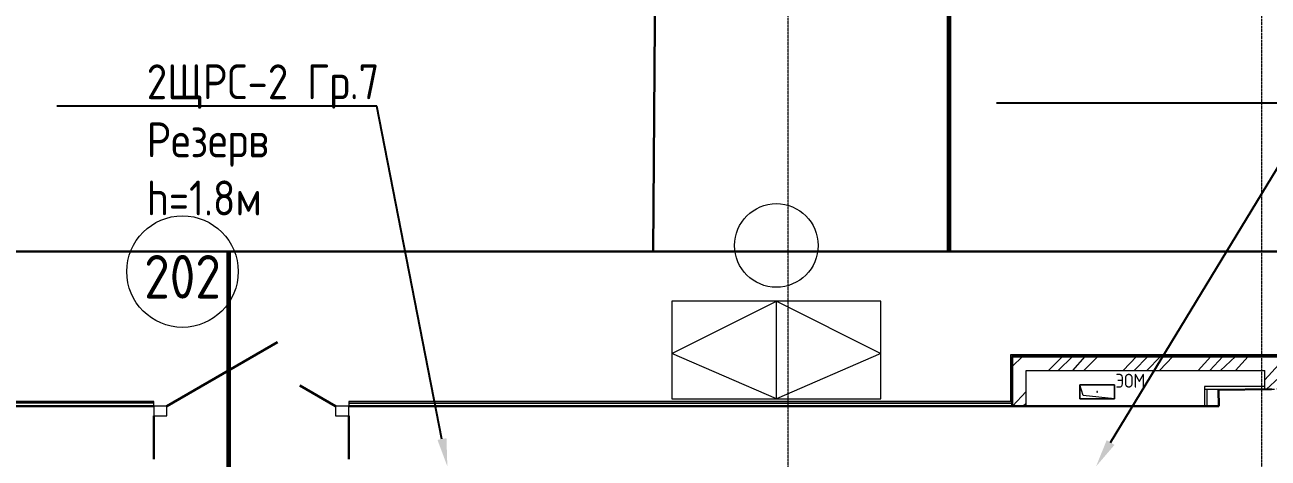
# Model space of a CAD drawing. Header units: millimetres. Extents: x -32 to 417638015, y -35 to 175284279.
# Drawn here: x 416918799 to 416927721, y 175240054 to 175243161 of the extents above; entities that cross this region are included whole.
import ezdxf
from ezdxf import colors
from ezdxf.entities.mleader import LeaderData, LeaderLine
from ezdxf.math import Vec2, Vec3

# ---------------------------------------------------------------- set-up
doc = ezdxf.new("R2010")
doc.units = ezdxf.units.MM
doc.linetypes.add('ADSK_Линия сетки', pattern=[25, 20, -2.5, 0, -2.5])
for name, color, linetype, lineweight in [('_ЭМ_гофра', 5, 'Continuous', 60), ('_ЭМ_ТХобщее_слой', 7, 'Continuous', 30), ('Аннотация', 7, 'Continuous', 18), ('Двери', 7, 'Continuous', 9), ('Обобщенные модели', 7, 'Continuous', 18), ('Оси', 253, 'Continuous', 9), ('Стены несущие', 7, 'Continuous', 30), ('Стены отделка', 7, 'Continuous', 30), ('Стены штриховка', 7, 'Continuous', 9), ('ТХ', 5, 'Continuous', 0), ('ШТРИХОВКА', 252, 'Continuous', 15), ('ЭМ_Лоток 1_2', 162, 'Continuous', 30)]:
    doc.layers.add(name, color=color, linetype=linetype, lineweight=lineweight)
doc.layers.add('_ЭМ_Надписи', color=7, linetype='Continuous')
doc.layers.add('ЭОМ_Лотки рабочие', color=5, linetype='Continuous')
doc.layers.add('Линии', color=7, linetype='Continuous', lineweight=9, true_color=0x00a600)
doc.styles.add('GOST Common', font='GOST_Common.ttf', dxfattribs={"width": 0.9, "height": 349.9999999999996})
doc.styles.add('GOST Common_5', font='GOST_Common.ttf', dxfattribs={"width": 0.9, "height": 200})
doc.styles.add('ЭОМ', font='isocpeur.ttf', dxfattribs={"width": 0.85, "height": 250})
doc.linetypes.add('Cable in the tray', pattern='A,5,[130,ltypeshp.shx,S=1,R=0,X=0,Y=0],1.5,[130,ltypeshp.shx,S=1.5,R=90,X=0,Y=-1],1,[130,ltypeshp.shx,S=1,R=0,X=0.5,Y=0],5', length=12.5)

# ---------------------------------------------------------------- blocks, each defined once
blk = doc.blocks.new('Тх 2 этаж')
at = {"layer": 'ТХ', "color": 252, "lineweight": 0, "true_color": 0x939598}
blk.add_lwpolyline([(43991.35518944607, 6793.25093109213), (45491.35518944607, 6793.25093109213), (45491.35518944607, 7493.25093109213), (43991.35518944607, 7493.25093109213), (43991.35518944607, 6793.25093109213), (44741.35518944607, 6793.25093109213), (44741.35518944607, 7493.25093109213), (45491.35518944607, 7118.25093109213), (44741.35518944607, 6793.25093109213), (43991.35518944607, 7118.25093109213), (44741.35518944607, 7493.25093109213)], dxfattribs=at)
blk.add_circle((44741.35518944607, 7893.25093109213), 300, dxfattribs=at)
blk = doc.blocks.new('План 2 этажа')
h = blk.add_hatch()
h.set_pattern_fill('ANSI34', color=8, scale=20)
h.set_pattern_definition([(45, (686.3573730537319, 338.699590410115), (-269.4076836320746, 269.4076836320746), []), (45, (776.1599730537273, 338.699590410115), (-269.4076836320746, 269.4076836320746), []), (45, (865.9625730537227, 338.699590410115), (-269.4076836320746, 269.4076836320746), []), (45, (955.7653730537277, 338.699590410115), (-269.4076836320746, 269.4076836320746), [])])
h.paths.add_polyline_path([(42535.92272609222, 9422.044192953355), (40744.4878665476, 9422.044192953384), (40744.4878665476, 9066.341918496753), (40844.48786654766, 9066.34191849675), (40844.48786654766, 9322.04419295337), (42535.92272609222, 9322.044192953435)])
h.paths.add_polyline_path([(42656.92955357162, 9422.044192953355), (42535.92272609222, 9422.044192953355), (42535.92272609222, 9322.044192953435), (42556.92955357162, 9322.044192953435), (42556.92955357162, 9186.462795918487), (42656.92955357162, 9187.441863568827)])
at = {"layer": 'Двери', "color": 8, "lineweight": 30}
for p, q in [((34678.55787897709, 9066.341918495822), (35470.97112343985, 9523.841918495822)), ((35888.55787897709, 9066.341918495822), (35633.08038486067, 9213.841918495822))]:
    blk.add_line(p, q, dxfattribs=at)
at = {"layer": 'Двери', "color": 8}
for p, q in [((34583.55787897709, 9066.341918495822), (34583.55787897709, 8996.341918495826)), ((34678.55787897709, 9066.341918495822), (34583.55787897709, 9066.341918495822)), ((34678.55787897709, 8996.341918495826), (34678.55787897709, 9066.341918495822)), ((35888.55787897709, 9066.341918495822), (35888.55787897709, 8996.341918495826)), ((35983.55787897709, 9066.341918495822), (35888.55787897709, 9066.341918495822)), ((35983.55787897709, 8996.341918495826), (35983.55787897709, 9066.341918495822)), ((34583.55787897709, 8996.341918495826), (34678.55787897709, 8996.341918495826)), ((35888.55787897709, 8996.341918495826), (35983.55787897709, 8996.341918495826))]:
    blk.add_line(p, q, dxfattribs=at)
at = {"layer": 'Линии', "color": 8}
blk.add_circle((34790.114574312, 10030.80012245203), 400, dxfattribs=at)
at = {"layer": 'Обобщенные модели', "color": 8}
for p, q in [((41228.5735663306, 9218.341918496759), (41478.5735663306, 9218.341918496757)), ((41228.5735663306, 9118.341918496759), (41228.5735663306, 9218.341918496759)), ((41253.5735663306, 9143.341918496752), (41228.5735663306, 9218.341918496759)), ((41228.5735663306, 9218.341918496759), (41228.5735663306, 9118.341918496759)), ((41478.5735663306, 9218.341918496757), (41228.5735663306, 9218.341918496759)), ((41478.5735663306, 9218.341918496757), (41478.5735663306, 9118.341918496757)), ((41478.5735663306, 9118.341918496757), (41478.5735663306, 9218.341918496757)), ((41478.5735663306, 9118.341918496757), (41228.5735663306, 9118.341918496759)), ((41228.5735663306, 9118.341918496759), (41478.5735663306, 9118.341918496757)), ((41478.5735663306, 9118.341918496757), (41253.5735663306, 9143.341918496752))]:
    blk.add_line(p, q, dxfattribs=at)
for radius, start, end in [(2.500000000000002, 90, 270), (2.499999999999999, 149.9999999999376, 254.9999999998042), (2.500000000000002, 270, 90), (2.499999999999998, 30.00000000006242, 90), (2.500000000000002, 285.0000000001958, 0)]:
    blk.add_arc((41353.5735663306, 9168.341918496757), radius, start, end, dxfattribs=at)
at = {"layer": 'Оси', "color": 8, "linetype": 'ADSK_Линия сетки'}
for p, q in [((42535.92272609216, -4690.674102031715), (42535.92272609222, 20543.69959041095)), ((39135.92272609216, -5034.859742482994), (39135.92272609222, 20199.51394995968))]:
    blk.add_line(p, q, dxfattribs=at)
at = {"layer": 'Стены несущие', "color": 8}
for p, q in [((40744.4878665476, 9422.044192953384), (40744.4878665476, 9066.341918496753)), ((42656.92955357162, 9422.044192953355), (40744.4878665476, 9422.044192953384)), ((42604.97620539495, 9186.991518408737), (42224.99921151967, 9182.810116067161)), ((42224.99921151967, 9182.810116067161), (42226.28086909873, 9066.341918495833)), ((34583.5578789771, 9066.341918495833), (27450.35737305373, 9066.341918495833)), ((27450.35737305373, 9066.341918496804), (34463.5578789771, 9066.341918496804)), ((42226.28086909867, 9066.341918495833), (35983.5578789771, 9066.341918495833)), ((36003.5578789771, 9066.341918496804), (42124.4878665476, 9066.341918496735)), ((34583.5578789771, 8686.341918495851), (34583.5578789771, 8996.341918495822)), ((35983.5578789771, 8996.341918495822), (35983.5578789771, 8686.341918495851))]:
    blk.add_line(p, q, dxfattribs=at)
at = {"layer": 'Стены отделка', "color": 8, "lineweight": 9}
for p, q in [((40732.4878665476, 9432.044192953414), (40732.65404737275, 9098.341918496732)), ((42668.92955357162, 9434.044192953384), (40734.48786654766, 9434.044192953384)), ((40844.48786654766, 9322.04419295337), (42556.92955357162, 9322.044192953435)), ((40844.48786654766, 9066.34191849675), (40844.48786654766, 9322.044192953439)), ((42556.92955357162, 9186.462795918487), (42556.92955357162, 9322.044192953435)), ((42556.92955357162, 9206.991518408733), (42124.4878665476, 9206.991518408733)), ((42124.4878665476, 9206.991518408733), (42124.4878665476, 9066.341918495833)), ((42124.4878665476, 9186.991518408737), (42627.17038207076, 9186.991518408737)), ((42144.4878665476, 9066.341918495833), (42144.4878665476, 9186.991518408737)), ((34583.5578789771, 9098.341918496797), (27450.35737305373, 9098.341918496797)), ((34583.5578789771, 9086.3419184968), (27450.35737305373, 9086.3419184968)), ((34463.5578789771, 9066.341918496804), (34583.5578789771, 9066.341918496804)), ((34583.5578789771, 9066.341918496804), (34583.5578789771, 9098.341918496797)), ((35983.5578789771, 9098.341918496797), (35983.5578789771, 9066.341918496804)), ((40732.65404737275, 9098.341918496732), (35983.5578789771, 9098.341918496797)), ((35983.5578789771, 9086.3419184968), (40744.4878665476, 9086.341918496746)), ((35983.5578789771, 9066.341918496804), (36003.5578789771, 9066.341918496804))]:
    blk.add_line(p, q, dxfattribs=at)
at = {"layer": 'Стены штриховка', "color": 8}
for p, q in [((40734.48786654766, 9434.044192953384), (40732.4878665476, 9434.044192953384)), ((40732.4878665476, 9434.044192953384), (40732.4878665476, 9432.044192953414)), ((42666.92955357156, 9432.044192953232), (40732.4878665476, 9432.044192953428)), ((40734.48786654766, 9432.044192953414), (40734.4878665476, 9096.341918496764)), ((40744.48786654766, 9420.04419295126), (40744.48786654766, 9422.04419295123)), ((40744.48786654766, 9422.04419295123), (40746.4878665476, 9422.04419295123)), ((34583.5578789771, 9096.341918496764), (27450.35737305373, 9096.341918496764)), ((40734.4878665476, 9096.341918496764), (35983.5578789771, 9096.341918496764))]:
    blk.add_line(p, q, dxfattribs=at)
at = {"layer": 'ЭОМ_Лотки рабочие'}
blk.add_blockref('Тх 2 этаж', (-5689.424382357276, 2325.175952200887), dxfattribs=at)
at = {"layer": 'Аннотация', "color": 8, "lineweight": 9, "insert": (34790.114574312, 9993.852002193278), "char_height": 312.5000000000001, "width": 520.2111192702771, "attachment_point": 5, "line_spacing_factor": 1.022765581104984, "style": 'GOST Common'}
blk.add_mtext('202', dxfattribs=at)
at = {"layer": 'Аннотация', "color": 8, "insert": (41485.86055055918, 9298.149491707645), "char_height": 100, "width": 240.885, "attachment_point": 1, "line_spacing_factor": 1.022765581104984, "style": 'GOST Common_5'}
blk.add_mtext('\\pxt3.6,7.2,10.8,14.4,18,21.6,25.2,28.8,32.4,36,39.6,43.2,46.8,50.4,54,57.6,61.2,64.8,68.4,72,75.6,79.2,82.8,86.4,90,93.6,97.2,100.8,104.4,108,111.6,115.2;{ЭОМ}', dxfattribs=at)
blk = doc.blocks.new('_ЭМ_ТХ2_2ЭТАЖнов')
at = {"layer": 'ТХ', "color": 252, "lineweight": 0, "true_color": 0x939598}
blk.add_lwpolyline([(44116.00808099704, 8784.727292883326), (45616.00808099704, 8784.727292883326), (45616.00808099704, 9484.727292883326), (44116.00808099704, 9484.727292883326), (44116.00808099704, 8784.727292883326), (44866.00808099704, 8784.727292883326), (44866.00808099704, 9484.727292883326), (45616.00808099704, 9109.727292883326), (44866.00808099704, 8784.727292883326), (44116.00808099704, 9109.727292883326), (44866.00808099704, 9484.727292883326)], dxfattribs=at)
blk.add_circle((44866.00808099704, 9884.727292883326), 300, dxfattribs=at)

msp = doc.modelspace()

# ---------------------------------------------------------------- block references
at = {"layer": 'ШТРИХОВКА'}
msp.add_blockref('План 2 этажа', (416885140.0062945, 175231360.8653707), dxfattribs=at)

# ---------------------------------------------------------------- next in the draw order: linework, layer by layer
at = {"layer": '_ЭМ_гофра', "linetype": 'ByBlock', "elevation": 128.5292663053444}
msp.add_lwpolyline([(416926297.827651, 175245158.3740726), (416925430.1429614, 175245158.3740726), (416925430.1429614, 175241535.2944958)], dxfattribs=at)
at = {"layer": '_ЭМ_гофра', "linetype": 'ByBlock'}
msp.add_lwpolyline([(416920263.7531568, 175239527.2802348), (416920263.7531568, 175241535.2944958)], dxfattribs=at)
at = {"layer": 'ЭМ_Лоток 1_2', "linetype": 'Cable in the tray', "ltscale": 50}
for points in [[(416886099.0715888, 175254549.0820753), (416886099.0715888, 175241535.2944958), (416933923.3663307, 175241535.2944958)], [(416923325.7427783, 175244150.8758403), (416923307.8689839, 175241535.2944958)]]:
    msp.add_lwpolyline(points, dxfattribs=at)

# ---------------------------------------------------------------- next in the draw order: block references
at = {"layer": '_ЭМ_ТХобщее_слой', "lineweight": 50}
msp.add_blockref('_ЭМ_ТХ2_2ЭТАЖнов', (416879325.9290206, 175231694.5649611), dxfattribs=at)

# ---------------------------------------------------------------- next in the draw order: leaders
at = {"layer": '_ЭМ_Надписи', "color": 7, "ltscale": 5}
ml = msp.add_multileader_mtext('Standard', dxfattribs=at)
ml.set_content('{\\fGOST Common|b0|i0|c204|p34;\\W0.9;\\C256;2ЩРС-2\\fISOCPEUR|b0|i0|c204|p34;\\W0.85; Гр.7 Резерв\\P\\fGOST Common|b0|i0|c0|p34;\\W0.9;h=\\fGOST Common|b0|i0|c204|p34;1\\fGOST Common|b0|i0|c0|p34;.\\fGOST Common|b0|i0|c204|p34;8м}', color=1, style='ЭОМ')
ml.set_leader_properties()
ml.build(insert=Vec2(0, 0))
ml.multileader.update_dxf_attribs({"text_left_attachment_type": 6, "text_right_attachment_type": 6, "dogleg_length": 0, "arrow_head_size": 200})
ctx = ml.context
ctx.base_point, ctx.char_height, ctx.arrow_head_size, ctx.landing_gap_size, ctx.plane_origin = Vec3(416928068.5716669, 175242598.8674228, -64.26463315267222), 250, 200, 0, Vec3(416903667.9547713, 175255903.2561277, -64.26463315267222)
ctx.left_attachment, ctx.right_attachment = 6, 6
notes = []
notes.append((ctx, [(0, (1, 1, 0), (416928068.5716669, 175242598.8674228, -64.26463315267222), (1, 0), 0, [(0, [(416926486.4188752, 175239994.5649611, -64.26463315267222)], 0, [])])]))
ctx.mtext.insert, ctx.mtext.width, ctx.mtext.defined_height, ctx.mtext.flow_direction = Vec3(416928068.5716669, 175242898.8674228, -64.26463315267222), 2273.287500041229, 545.6159617257083, 5
ml = msp.add_multileader_mtext('Standard', dxfattribs=at)
ml.set_content('{\\fGOST Common|b0|i0|c204|p34;\\W0.9;\\C256;2ЩРС-2\\fISOCPEUR|b0|i0|c204|p34;\\W0.85; Гр.7 Резерв\\P\\fGOST Common|b0|i0|c0|p34;\\W0.9;h=\\fGOST Common|b0|i0|c204|p34;1\\fGOST Common|b0|i0|c0|p34;.\\fGOST Common|b0|i0|c204|p34;8м}', color=1, style='ЭОМ')
ml.set_leader_properties()
ml.build(insert=Vec2(0, 0))
ml.multileader.update_dxf_attribs({"text_left_attachment_type": 6, "text_right_attachment_type": 6, "dogleg_length": 0, "arrow_head_size": 200})
ctx = ml.context
ctx.base_point, ctx.char_height, ctx.arrow_head_size, ctx.landing_gap_size, ctx.plane_origin = Vec3(416919673.3295082, 175242578.305387, -64.26463315267222), 250, 200, 0, Vec3(416899012.2755417, 175255903.2561277, -64.26463315267222)
ctx.left_attachment, ctx.right_attachment = 6, 6
notes.append((ctx, [(1, (1, 1, 0), (416921324.5795082, 175242578.305387, -64.26463315267222), (-1, 0), 0, [(0, [(416921830.7396455, 175239994.5649611, -64.26463315267222)], 0, [])])]))
ctx.mtext.insert, ctx.mtext.width, ctx.mtext.defined_height, ctx.mtext.flow_direction = Vec3(416919673.3295082, 175242878.305387, -64.26463315267222), 2273.287500041229, 545.6159617257083, 5
for ctx, leaders in notes:
    for number, flags, end, landing, length, lines in leaders:
        leader = LeaderData()
        leader.index, (leader.has_last_leader_line, leader.has_dogleg_vector, leader.attachment_direction) = number, flags
        leader.last_leader_point, leader.dogleg_vector, leader.dogleg_length = Vec3(end), Vec3(landing), length
        for number, points, colour, breaks in lines:
            line = LeaderLine()
            line.index, line.vertices, line.color, line.breaks = number, Vec3.list(points), colors.encode_raw_color(colour), breaks
            leader.lines.append(line)
        ctx.leaders.append(leader)

doc.saveas('drawing.dxf')
